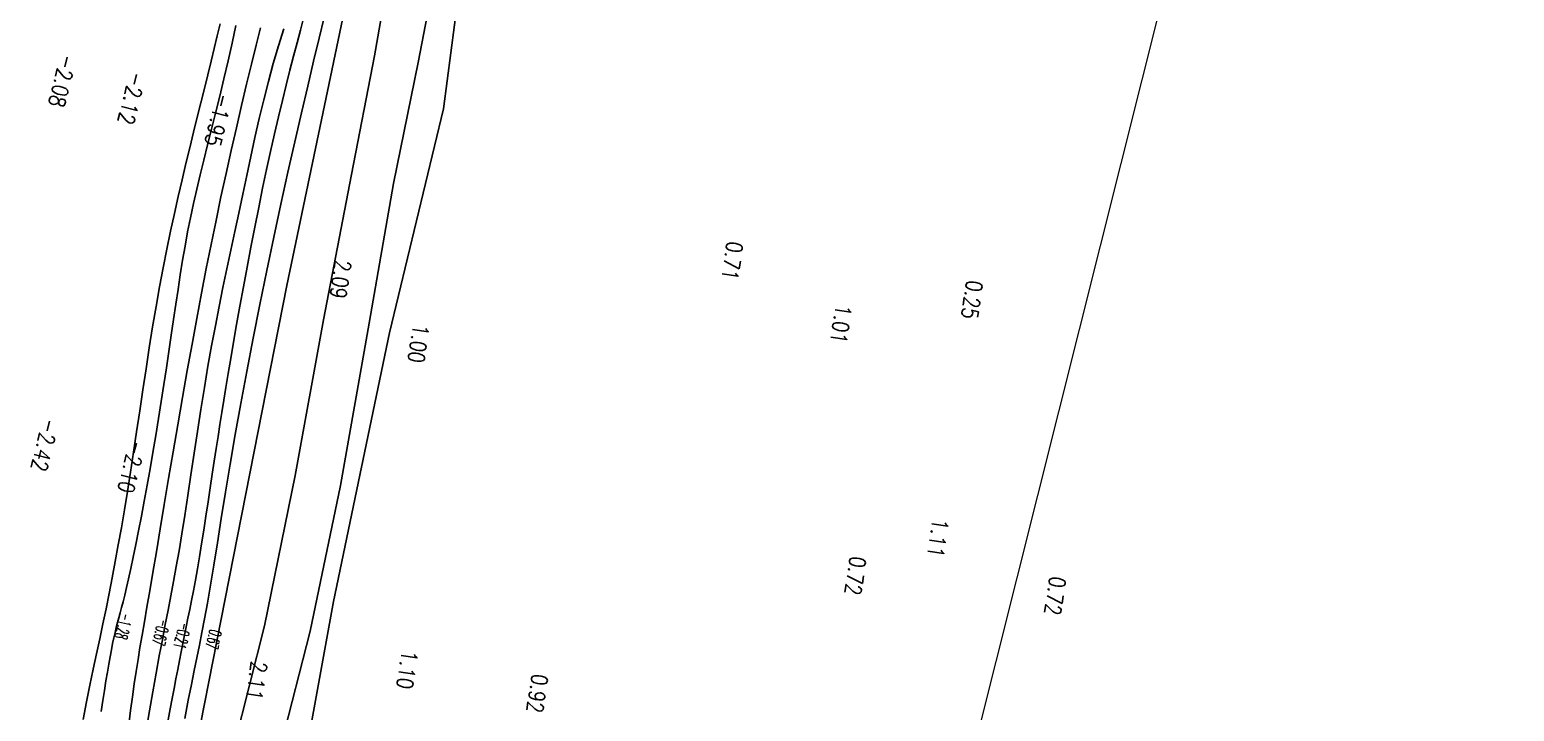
# Model space of a CAD drawing. Header units: metres. Extents: x 583412 to 583840, y 1186334 to 1187497.
# Drawn here: x 583674.3 to 583757.3, y 1186908.5 to 1186946.6 of the extents above; entities that cross this region are included whole.
import ezdxf
from ezdxf.enums import TextEntityAlignment as Align

# ---------------------------------------------------------------- set-up
doc = ezdxf.new("R2010")
doc.units = ezdxf.units.M
doc.header["$MEASUREMENT"] = 0
doc.layers.get('Defpoints').update_dxf_attribs({"color": 9, "lineweight": 0})
for name, color, linetype in [('$For$Printing$', 7, 'Continuous'), ('1111DONG MUC', 2, 'Continuous'), ('CaoDoTN', 2, 'Continuous'), ('Docao', 22, 'Continuous'), ('KS.leduongdat', 36, 'Continuous'), ('KS_muong ao', 4, 'TALUYPHAI-KHKS')]:
    doc.layers.add(name, color=color, linetype=linetype)
doc.styles.add('ChuSo', font='vnsimple.shx')
doc.linetypes.add('TALUYPHAI-KHKS', pattern='A,5,[130,ltypeshp,S=5,R=0,X=0,Y=-5],10,[130,ltypeshp,S=5,R=0,X=0,Y=-5],10,[130,ltypeshp,S=10,R=0,X=0,Y=-10],5', length=30)
doc.linetypes.add('TALUYTRAI-KHKS', pattern='A,5,[130,ltypeshp,S=5,R=0,X=0,Y=5],10,[130,ltypeshp,S=5,R=0,X=0,Y=5],10,[130,ltypeshp,S=10,R=0,X=0,Y=10],5', length=30)

msp = doc.modelspace()

# ---------------------------------------------------------------- linework, layer by layer
at = {"layer": '$For$Printing$', "color": 40}
for p, q in [((583689.409, 1186946.575), (583689.589, 1186947.24)), ((583684.758, 1186946.257), (583684.591, 1186945.557)), ((583684.914, 1186946.929), (583684.758, 1186946.257)), ((583687.168, 1186946.712), (583686.928, 1186945.737)), ((583689.222, 1186945.87), (583689.409, 1186946.575)), ((583684.591, 1186945.557), (583684.415, 1186944.834)), ((583686.928, 1186945.737), (583686.67, 1186944.678)), ((583689.028, 1186945.123), (583689.222, 1186945.87)), ((583684.415, 1186944.834), (583684.231, 1186944.086)), ((583686.67, 1186944.678), (583686.398, 1186943.546)), ((583688.826, 1186944.335), (583689.028, 1186945.123)), ((583684.231, 1186944.086), (583684.038, 1186943.315)), ((583688.619, 1186943.504), (583688.826, 1186944.335)), ((583684.038, 1186943.315), (583683.84, 1186942.52)), ((583686.398, 1186943.546), (583686.115, 1186942.355)), ((583688.406, 1186942.632), (583688.619, 1186943.504)), ((583683.84, 1186942.52), (583683.636, 1186941.702)), ((583686.115, 1186942.355), (583685.826, 1186941.117)), ((583688.188, 1186941.722), (583688.406, 1186942.632)), ((583683.636, 1186941.702), (583683.427, 1186940.862)), ((583687.968, 1186940.774), (583688.188, 1186941.722)), ((583683.427, 1186940.862), (583683.216, 1186939.999)), ((583685.826, 1186941.117), (583685.535, 1186939.845)), ((583687.745, 1186939.792), (583687.968, 1186940.774)), ((583683.216, 1186939.999), (583683.003, 1186939.114)), ((583685.535, 1186939.845), (583685.247, 1186938.551)), ((583687.521, 1186938.776), (583687.745, 1186939.792)), ((583683.003, 1186939.114), (583682.788, 1186938.207)), ((583687.297, 1186937.729), (583687.521, 1186938.776)), ((583682.788, 1186938.207), (583682.574, 1186937.277)), ((583685.247, 1186938.551), (583684.964, 1186937.246)), ((583682.574, 1186937.277), (583682.36, 1186936.321)), ((583684.964, 1186937.246), (583684.687, 1186935.929)), ((583687.074, 1186936.653), (583687.297, 1186937.729)), ((583682.36, 1186936.321), (583682.148, 1186935.339)), ((583686.853, 1186935.552), (583687.074, 1186936.653)), ((583684.687, 1186935.929), (583684.414, 1186934.595)), ((583686.635, 1186934.437), (583686.853, 1186935.552)), ((583682.148, 1186935.339), (583681.939, 1186934.329)), ((583684.414, 1186934.595), (583684.144, 1186933.24)), ((583681.939, 1186934.329), (583681.733, 1186933.289)), ((583686.424, 1186933.321), (583686.635, 1186934.437)), ((583681.733, 1186933.289), (583681.531, 1186932.218)), ((583684.144, 1186933.24), (583683.878, 1186931.862)), ((583686.219, 1186932.218), (583686.424, 1186933.321)), ((583681.531, 1186932.218), (583681.334, 1186931.114)), ((583686.023, 1186931.142), (583686.219, 1186932.218)), ((583683.878, 1186931.862), (583683.612, 1186930.455)), ((583681.334, 1186931.114), (583681.142, 1186929.977)), ((583683.612, 1186930.455), (583683.348, 1186929.016)), ((583685.839, 1186930.107), (583686.023, 1186931.142)), ((583681.142, 1186929.977), (583680.956, 1186928.815)), ((583685.666, 1186929.124), (583685.839, 1186930.107)), ((583680.956, 1186928.815), (583680.774, 1186927.638)), ((583683.348, 1186929.016), (583683.082, 1186927.542)), ((583685.509, 1186928.209), (583685.666, 1186929.124)), ((583685.366, 1186927.37), (583685.509, 1186928.209)), ((583680.774, 1186927.638), (583680.596, 1186926.454)), ((583683.082, 1186927.542), (583682.816, 1186926.032)), ((583685.237, 1186926.596), (583685.366, 1186927.37)), ((583680.596, 1186926.454), (583680.421, 1186925.274)), ((583685.119, 1186925.872), (583685.237, 1186926.596)), ((583682.816, 1186926.032), (583682.552, 1186924.506)), ((583685.008, 1186925.183), (583685.119, 1186925.872)), ((583680.421, 1186925.274), (583680.248, 1186924.107)), ((583684.903, 1186924.514), (583685.008, 1186925.183)), ((583680.248, 1186924.107), (583680.076, 1186922.963)), ((583682.552, 1186924.506), (583682.291, 1186922.984)), ((583684.697, 1186923.174), (583684.8, 1186923.849)), ((583684.8, 1186923.849), (583684.903, 1186924.514)), ((583680.076, 1186922.963), (583679.906, 1186921.851)), ((583682.291, 1186922.984), (583682.038, 1186921.49)), ((583684.591, 1186922.472), (583684.697, 1186923.174)), ((583684.479, 1186921.734), (583684.591, 1186922.472)), ((583679.906, 1186921.851), (583679.735, 1186920.778)), ((583682.038, 1186921.49), (583681.794, 1186920.046)), ((583684.363, 1186920.967), (583684.479, 1186921.734)), ((583679.735, 1186920.778), (583679.564, 1186919.743)), ((583684.244, 1186920.183), (583684.363, 1186920.967)), ((583679.564, 1186919.743), (583679.394, 1186918.746)), ((583681.794, 1186920.046), (583681.564, 1186918.674)), ((583684.123, 1186919.394), (583684.244, 1186920.183)), ((583684.001, 1186918.613), (583684.123, 1186919.394)), ((583679.394, 1186918.746), (583679.222, 1186917.781)), ((583681.564, 1186918.674), (583681.349, 1186917.397)), ((583683.879, 1186917.852), (583684.001, 1186918.613)), ((583679.222, 1186917.781), (583679.051, 1186916.847)), ((583681.349, 1186917.397), (583681.153, 1186916.237)), ((583683.76, 1186917.122), (583683.879, 1186917.852)), ((583679.051, 1186916.847), (583678.879, 1186915.942)), ((583683.531, 1186915.805), (583683.644, 1186916.437)), ((583683.644, 1186916.437), (583683.76, 1186917.122)), ((583678.879, 1186915.942), (583678.706, 1186915.062)), ((583681.153, 1186916.237), (583680.978, 1186915.209)), ((583683.423, 1186915.222), (583683.531, 1186915.805)), ((583678.706, 1186915.062), (583678.533, 1186914.205)), ((583680.978, 1186915.209), (583680.821, 1186914.298)), ((583683.217, 1186914.166), (583683.318, 1186914.678)), ((583683.318, 1186914.678), (583683.423, 1186915.222)), ((583678.533, 1186914.205), (583678.358, 1186913.366)), ((583680.821, 1186914.298), (583680.68, 1186913.481)), ((583683.117, 1186913.678), (583683.217, 1186914.166)), ((583678.358, 1186913.366), (583678.182, 1186912.534)), ((583680.68, 1186913.481), (583680.553, 1186912.735)), ((583682.924, 1186912.739), (583683.02, 1186913.205)), ((583683.02, 1186913.205), (583683.117, 1186913.678)), ((583678.182, 1186912.534), (583678.004, 1186911.695)), ((583680.553, 1186912.735), (583680.435, 1186912.038)), ((583682.735, 1186911.798), (583682.829, 1186912.273)), ((583682.829, 1186912.273), (583682.924, 1186912.739)), ((583678.004, 1186911.695), (583677.822, 1186910.837)), ((583680.325, 1186911.366), (583680.22, 1186910.698)), ((583680.435, 1186912.038), (583680.325, 1186911.366)), ((583682.64, 1186911.312), (583682.735, 1186911.798)), ((583677.822, 1186910.837), (583677.637, 1186909.945)), ((583680.22, 1186910.698), (583680.116, 1186910.01)), ((583682.446, 1186910.292), (583682.544, 1186910.81)), ((583682.544, 1186910.81), (583682.64, 1186911.312)), ((583677.637, 1186909.945), (583677.446, 1186909.006)), ((583680.116, 1186910.01), (583680.012, 1186909.284)), ((583682.24, 1186909.192), (583682.345, 1186909.753)), ((583682.345, 1186909.753), (583682.446, 1186910.292)), ((583677.446, 1186909.006), (583677.25, 1186908.008)), ((583680.012, 1186909.284), (583679.908, 1186908.521)), ((583682.129, 1186908.605), (583682.24, 1186909.192)), ((583679.908, 1186908.521), (583679.803, 1186907.727)), ((583682.013, 1186907.989), (583682.129, 1186908.605))]:
    msp.add_line(p, q, dxfattribs=at)
at = {"layer": '$For$Printing$', "color": 252}
for p, q in [((583690.461, 1186946.123), (583690.747, 1186947.288)), ((583685.805, 1186946.831), (583685.587, 1186945.851)), ((583688.474, 1186946.657), (583688.178, 1186945.702)), ((583685.587, 1186945.851), (583685.359, 1186944.852)), ((583688.178, 1186945.702), (583687.89, 1186944.713)), ((583690.149, 1186944.842), (583690.461, 1186946.123)), ((583685.359, 1186944.852), (583685.126, 1186943.853)), ((583687.89, 1186944.713), (583687.615, 1186943.701)), ((583689.816, 1186943.447), (583690.149, 1186944.842)), ((583685.126, 1186943.853), (583684.892, 1186942.876)), ((583687.615, 1186943.701), (583687.354, 1186942.67)), ((583689.464, 1186941.944), (583689.816, 1186943.447)), ((583684.892, 1186942.876), (583684.662, 1186941.936)), ((583687.354, 1186942.67), (583687.104, 1186941.626)), ((583684.662, 1186941.936), (583684.437, 1186941.031)), ((583687.104, 1186941.626), (583686.863, 1186940.572)), ((583689.096, 1186940.336), (583689.464, 1186941.944)), ((583684.437, 1186941.031), (583684.218, 1186940.158)), ((583686.863, 1186940.572), (583686.63, 1186939.512)), ((583684.218, 1186940.158), (583684.006, 1186939.311)), ((583688.714, 1186938.63), (583689.096, 1186940.336)), ((583684.006, 1186939.311), (583683.803, 1186938.485)), ((583686.63, 1186939.512), (583686.403, 1186938.452)), ((583683.803, 1186938.485), (583683.61, 1186937.675)), ((583686.403, 1186938.452), (583686.179, 1186937.394)), ((583688.323, 1186936.845), (583688.714, 1186938.63)), ((583683.61, 1186937.675), (583683.428, 1186936.876)), ((583686.179, 1186937.394), (583685.958, 1186936.345)), ((583683.428, 1186936.876), (583683.258, 1186936.084)), ((583685.958, 1186936.345), (583685.736, 1186935.305)), ((583687.928, 1186935.003), (583688.323, 1186936.845)), ((583683.258, 1186936.084), (583683.101, 1186935.293)), ((583683.101, 1186935.293), (583682.955, 1186934.501)), ((583685.736, 1186935.305), (583685.515, 1186934.271)), ((583687.535, 1186933.124), (583687.928, 1186935.003)), ((583682.955, 1186934.501), (583682.819, 1186933.703)), ((583685.515, 1186934.271), (583685.296, 1186933.234)), ((583682.819, 1186933.703), (583682.688, 1186932.896)), ((583685.296, 1186933.234), (583685.078, 1186932.188)), ((583687.148, 1186931.232), (583687.535, 1186933.124)), ((583682.688, 1186932.896), (583682.562, 1186932.076)), ((583685.078, 1186932.188), (583684.862, 1186931.126)), ((583682.562, 1186932.076), (583682.438, 1186931.241)), ((583682.438, 1186931.241), (583682.313, 1186930.386)), ((583684.862, 1186931.126), (583684.65, 1186930.041)), ((583686.773, 1186929.347), (583687.148, 1186931.232)), ((583682.313, 1186930.386), (583682.184, 1186929.509)), ((583684.65, 1186930.041), (583684.441, 1186928.926)), ((583682.184, 1186929.509), (583682.051, 1186928.607)), ((583684.441, 1186928.926), (583684.236, 1186927.774)), ((583686.415, 1186927.491), (583686.773, 1186929.347)), ((583682.051, 1186928.607), (583681.913, 1186927.685)), ((583681.913, 1186927.685), (583681.77, 1186926.748)), ((583684.236, 1186927.774), (583684.036, 1186926.581)), ((583686.079, 1186925.686), (583686.415, 1186927.491)), ((583681.77, 1186926.748), (583681.623, 1186925.801)), ((583684.036, 1186926.581), (583683.841, 1186925.361)), ((583681.623, 1186925.801), (583681.472, 1186924.85)), ((583685.768, 1186923.951), (583686.079, 1186925.686)), ((583681.472, 1186924.85), (583681.318, 1186923.901)), ((583683.841, 1186925.361), (583683.651, 1186924.13)), ((583681.318, 1186923.901), (583681.161, 1186922.959)), ((583683.651, 1186924.13), (583683.466, 1186922.906)), ((583685.483, 1186922.297), (583685.768, 1186923.951)), ((583681.161, 1186922.959), (583681.001, 1186922.029)), ((583683.466, 1186922.906), (583683.286, 1186921.704)), ((583685.222, 1186920.732), (583685.483, 1186922.297)), ((583681.001, 1186922.029), (583680.839, 1186921.119)), ((583683.286, 1186921.704), (583683.112, 1186920.542)), ((583680.839, 1186921.119), (583680.677, 1186920.234)), ((583683.112, 1186920.542), (583682.943, 1186919.436)), ((583684.982, 1186919.264), (583685.222, 1186920.732)), ((583680.677, 1186920.234), (583680.517, 1186919.382)), ((583680.517, 1186919.382), (583680.36, 1186918.572)), ((583682.943, 1186919.436), (583682.779, 1186918.403)), ((583684.762, 1186917.901), (583684.982, 1186919.264)), ((583680.36, 1186918.572), (583680.208, 1186917.81)), ((583682.779, 1186918.403), (583682.621, 1186917.453)), ((583680.208, 1186917.81), (583680.062, 1186917.105)), ((583682.621, 1186917.453), (583682.466, 1186916.573)), ((583684.561, 1186916.651), (583684.762, 1186917.901)), ((583679.926, 1186916.464), (583679.8, 1186915.894)), ((583680.062, 1186917.105), (583679.926, 1186916.464)), ((583682.466, 1186916.573), (583682.313, 1186915.741)), ((583684.376, 1186915.522), (583684.561, 1186916.651)), ((583679.8, 1186915.894), (583679.687, 1186915.4)), ((583682.313, 1186915.741), (583682.16, 1186914.936)), ((583684.207, 1186914.523), (583684.376, 1186915.522)), ((583679.584, 1186914.974), (583679.49, 1186914.603)), ((583679.687, 1186915.4), (583679.584, 1186914.974)), ((583682.16, 1186914.936), (583682.006, 1186914.138)), ((583679.326, 1186913.982), (583679.251, 1186913.707)), ((583679.405, 1186914.277), (583679.326, 1186913.982)), ((583679.49, 1186914.603), (583679.405, 1186914.277)), ((583682.006, 1186914.138), (583681.848, 1186913.326)), ((583684.051, 1186913.654), (583684.207, 1186914.523)), ((583679.111, 1186913.171), (583679.043, 1186912.888)), ((583679.18, 1186913.441), (583679.111, 1186913.171)), ((583679.251, 1186913.707), (583679.18, 1186913.441)), ((583681.848, 1186913.326), (583681.685, 1186912.48)), ((583683.903, 1186912.882), (583684.051, 1186913.654)), ((583678.904, 1186912.261), (583678.833, 1186911.911)), ((583678.974, 1186912.586), (583678.904, 1186912.261)), ((583679.043, 1186912.888), (583678.974, 1186912.586)), ((583681.685, 1186912.48), (583681.514, 1186911.577)), ((583683.615, 1186911.472), (583683.759, 1186912.168)), ((583683.759, 1186912.168), (583683.903, 1186912.882)), ((583678.761, 1186911.531), (583678.687, 1186911.118)), ((583678.833, 1186911.911), (583678.761, 1186911.531)), ((583681.514, 1186911.577), (583681.336, 1186910.605)), ((583683.466, 1186910.754), (583683.615, 1186911.472)), ((583678.61, 1186910.669), (583678.53, 1186910.179)), ((583678.687, 1186911.118), (583678.61, 1186910.669)), ((583681.336, 1186910.605), (583681.153, 1186909.572)), ((583683.307, 1186909.974), (583683.466, 1186910.754)), ((583678.53, 1186910.179), (583678.446, 1186909.648)), ((583683.134, 1186909.093), (583683.307, 1186909.974)), ((583678.359, 1186909.076), (583678.269, 1186908.467)), ((583678.446, 1186909.648), (583678.359, 1186909.076)), ((583681.153, 1186909.572), (583680.967, 1186908.496)), ((583682.942, 1186908.07), (583683.134, 1186909.093)), ((583680.967, 1186908.496), (583680.783, 1186907.393))]:
    msp.add_line(p, q, dxfattribs=at)
at = {"layer": 'Defpoints', "color": 6}
msp.add_line((583840.375, 1187358.249), (583583.588, 1186333.954), dxfattribs=at)
at = {"layer": 'KS.leduongdat'}
for p, q in [((583694.877, 1186952.595, 1.593), (583693.553, 1186945.143, 1.593)), ((583695.988, 1186944.775, 2.108), (583697.347, 1186951.818, 2.108)), ((583693.553, 1186945.143, 1.593), (583692.273, 1186938.498, 1.593)), ((583694.619, 1186937.991, 2.108), (583695.988, 1186944.775, 2.108)), ((583692.273, 1186938.498, 1.593), (583690.7, 1186930.381, 1.593)), ((583693.26, 1186930.177, 2.108), (583694.619, 1186937.991, 2.108)), ((583690.7, 1186930.381, 1.593), (583689.114, 1186921.666, 1.593)), ((583691.644, 1186921.107, 2.108), (583693.26, 1186930.177, 2.108)), ((583689.114, 1186921.666, 1.593), (583687.401, 1186913.261, 1.593)), ((583689.959, 1186912.949, 2.108), (583691.644, 1186921.107, 2.108)), ((583687.401, 1186913.261, 1.593), (583685.322, 1186905.082, 1.593)), ((583687.786, 1186904.495, 2.108), (583689.959, 1186912.949, 2.108))]:
    msp.add_line(p, q, dxfattribs=at)
at = {"layer": 'KS_muong ao', "color": 125, "linetype": 'TALUYPHAI-KHKS', "ltscale": 0.03}
for p, q in [((583693.21, 1186954.18, -0.7), (583688.655, 1186932.286, -0.7)), ((583688.655, 1186932.286, -0.7), (583683.272, 1186905.016, -0.7))]:
    msp.add_line(p, q, dxfattribs=at)
at = {"layer": 'KS_muong ao', "color": 125, "linetype": 'TALUYTRAI-KHKS', "ltscale": 0.03}
for p, q in [((583698.587, 1186951.182, 1.699), (583697.418, 1186942.18, 1.699)), ((583697.418, 1186942.18, 1.699), (583694.384, 1186929.652, 1.699)), ((583694.384, 1186929.652, 1.699), (583691.258, 1186914.617, 1.699)), ((583691.258, 1186914.617, 1.699), (583688.373, 1186898.691, 1.699))]:
    msp.add_line(p, q, dxfattribs=at)

# ---------------------------------------------------------------- texts
at = {"layer": '1111DONG MUC', "style": 'ChuSo', "width": 0.5}
for s, p in [('-1.28', (583679.187, 1186913.306)), ('-0.67', (583681.284, 1186912.96)), ('-0.21', (583682.461, 1186912.769)), ('0.67', (583684.214, 1186912.573))]:
    msp.add_text(s, height=0.7, rotation=256.53544, dxfattribs=at).set_placement(p, align=Align.CENTER)
at = {"layer": 'CaoDoTN', "style": 'ChuSo', "width": 0.8}
for s, p in [('-2.08', (583675.661, 1186943.844)), ('-2.12', (583679.541, 1186942.871)), ('-1.95', (583684.391, 1186941.655)), ('-2.42', (583674.677, 1186923.472)), ('-2.10', (583679.527, 1186922.256))]:
    msp.add_text(s, height=0.9, rotation=255.9262, dxfattribs=at).set_placement(p, align=Align.CENTER)
at = {"layer": 'Docao', "color": 3, "style": 'ChuSo', "width": 0.8}
for s, p in [('0.71', (583713.124, 1186933.732, 0.708)), ('2.09', (583691.211, 1186932.705, 2.09)), ('0.25', (583726.535, 1186931.562, 0.25)), ('1.01', (583719.209, 1186930.206, 1.012)), ('1.00', (583695.571, 1186929.106, 1.002)), ('1.11', (583724.634, 1186918.232, 1.108)), ('0.72', (583720.013, 1186916.12, 0.719)), ('0.72', (583731.187, 1186914.996, 0.718)), ('1.10', (583694.933, 1186910.865, 1.1)), ('2.11', (583686.51, 1186910.253, 2.114)), ('0.92', (583702.22, 1186909.536, 0.916))]:
    msp.add_text(s, height=0.9, rotation=261.59629, dxfattribs=at).set_placement(p, align=Align.CENTER)

doc.saveas('drawing.dxf')
